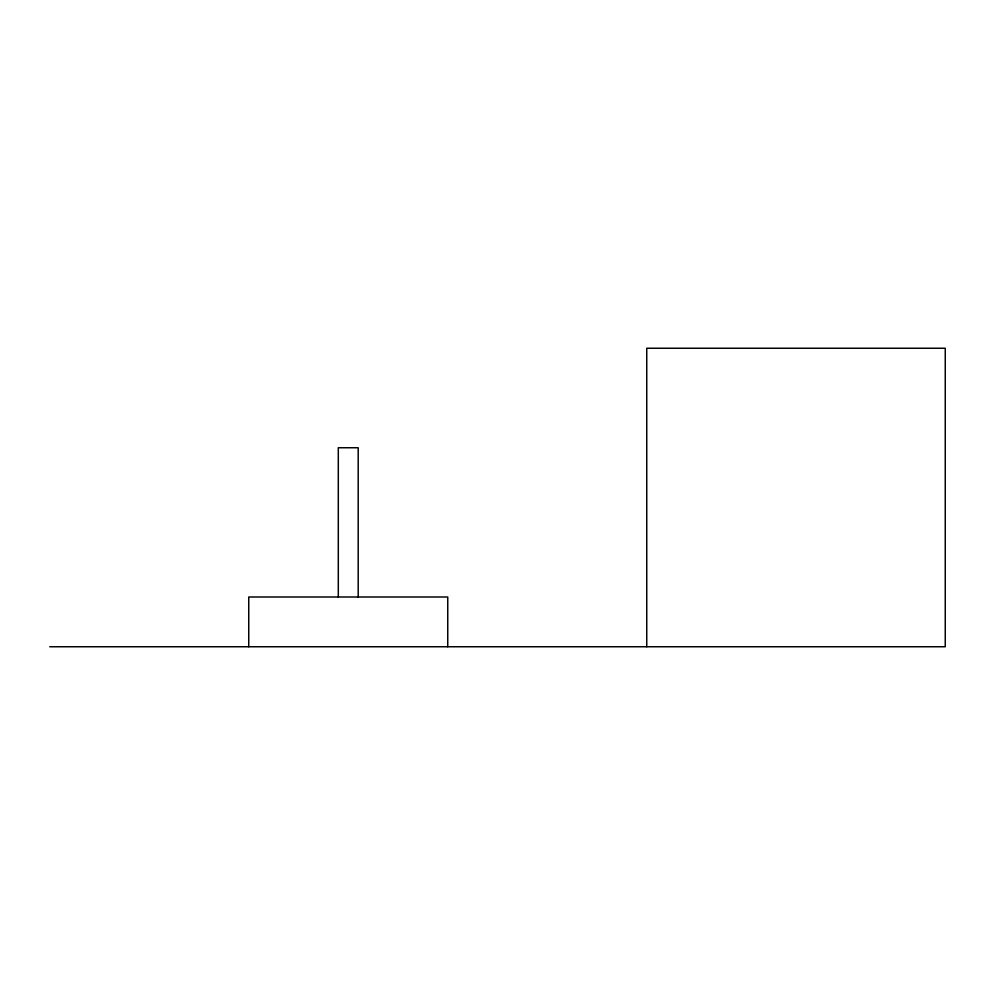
<?xml version="1.0" encoding="UTF-8"?>
<svg xmlns="http://www.w3.org/2000/svg" width="995" height="995" viewBox="0 0 995 995"><rect width="100%" height="100%" fill="white"/><g stroke="black" fill="none" stroke-linecap="round" stroke-linejoin="round"><path stroke-width="1.49" d="M49.75 646.75L945.25 646.75L945.25 348.25L646.75 348.25L646.75 646.75M447.75 646.75L447.75 597L248.75 597L248.75 646.75M358.2 597L358.2 447.75L338.3 447.75L338.3 597"/></g></svg>
